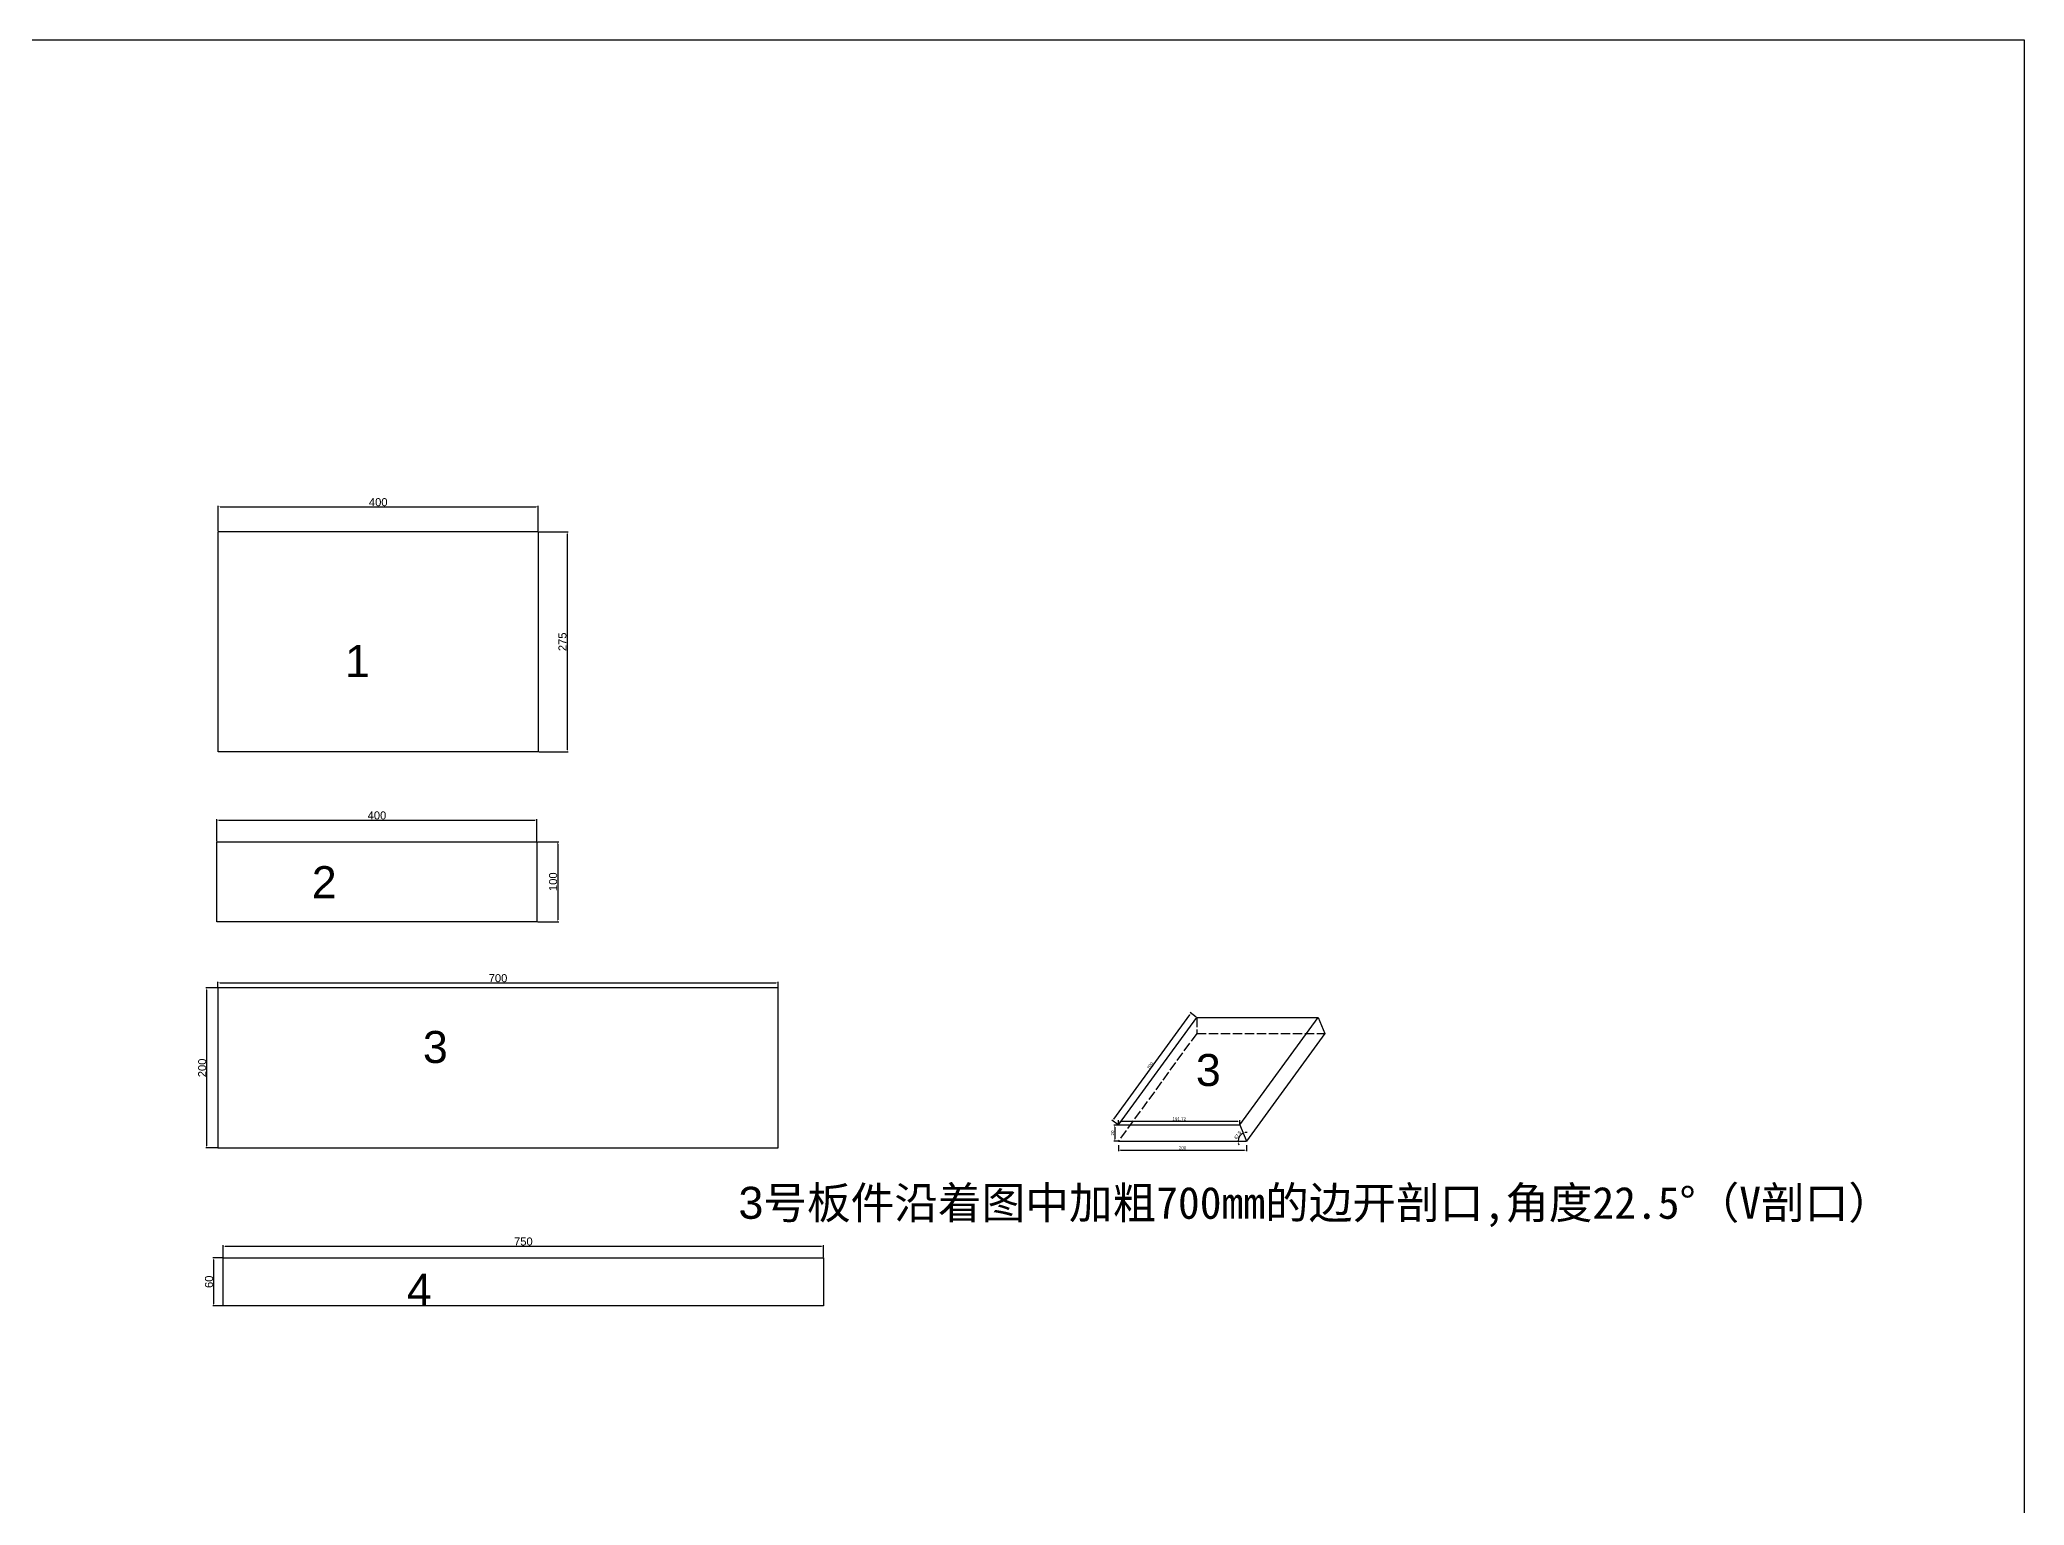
# Model space of a CAD drawing. Header units: millimetres. Extents: x 3071 to 17740, y -10095 to 4997.
# Drawn here: x 6584 to 9064, y -3604 to -1772 of the extents above; entities that cross this region are included whole.
import ezdxf

# ---------------------------------------------------------------- set-up
doc = ezdxf.new("R2010")
doc.units = ezdxf.units.MM
doc.linetypes.add('ACAD_ISO02W100', pattern=[15, 12, -3])
doc.layers.add('尺寸标注', color=6, linetype='Continuous')
doc.layers.add('标号', color=4, linetype='Continuous')
doc.styles.get("Standard").update_dxf_attribs({"font": 'arial.ttf'})
doc.dimstyles.new('ISO-25-JHF', dxfattribs={"dimtxt": 10, "dimasz": 2.5, "dimexe": 1.25, "dimexo": 0.625, "dimtad": 1, "dimtxsty": 'Standard', "dimcen": 2.5, "dimadec": 0, "dimazin": 0, "dimtfac": 1, "dimtmove": 0, "dimatfit": 3, "dimfxl": 1, "dimarcsym": 0})
doc.dimstyles.new('ISO-25-old', dxfattribs={"dimtxt": 4, "dimasz": 2.5, "dimexe": 1.25, "dimexo": 0.625, "dimtad": 1, "dimtxsty": 'Standard', "dimcen": 2.5, "dimadec": 0, "dimazin": 0, "dimtfac": 1, "dimtmove": 0, "dimatfit": 3, "dimfxl": 1, "dimarcsym": 0})

# ---------------------------------------------------------------- blocks, each defined once
blk = doc.blocks.new('*D134')
at = {"layer": 'Defpoints', "color": 0, "transparency": 16777216}
for p in [(7206.9, -2356.1), (6806.9, -2387.4), (7206.9, -2387.4)]:
    blk.add_point(p, dxfattribs=at)
at = {"layer": '尺寸标注', "color": 0, "lineweight": -2, "transparency": 16777216}
for p, q in [((6806.9, -2386.7), (6806.9, -2354.8)), ((6809.4, -2356.1), (7204.4, -2356.1)), ((7206.9, -2386.7), (7206.9, -2354.8))]:
    blk.add_line(p, q, dxfattribs=at)
at = {"layer": '尺寸标注', "color": 0, "transparency": 16777216}
for points in [[(6809.4, -2355.7), (6809.4, -2356.5), (6806.9, -2356.1)], [(7204.4, -2355.7), (7204.4, -2356.5), (7206.9, -2356.1)]]:
    blk.add_solid(points, dxfattribs=at)
at = {"layer": '尺寸标注', "color": 0, "transparency": 16777216, "insert": (7006.9, -2350.4), "char_height": 10, "attachment_point": 5}
blk.add_mtext('400', dxfattribs=at)
blk = doc.blocks.new('*D135')
at = {"layer": 'Defpoints', "color": 0, "transparency": 16777216}
for p in [(7206.9, -2387.4), (7206.9, -2662.4), (7243, -2662.4)]:
    blk.add_point(p, dxfattribs=at)
at = {"layer": '尺寸标注', "color": 0, "lineweight": -2, "transparency": 16777216}
for p, q in [((7207.5, -2387.4), (7244.2, -2387.4)), ((7243, -2389.9), (7243, -2659.9)), ((7207.5, -2662.4), (7244.2, -2662.4))]:
    blk.add_line(p, q, dxfattribs=at)
at = {"layer": '尺寸标注', "color": 0, "transparency": 16777216}
for points in [[(7242.6, -2389.9), (7243.4, -2389.9), (7243, -2387.4)], [(7242.6, -2659.9), (7243.4, -2659.9), (7243, -2662.4)]]:
    blk.add_solid(points, dxfattribs=at)
at = {"layer": '尺寸标注', "color": 0, "transparency": 16777216, "insert": (7237.2, -2524.9), "char_height": 10, "attachment_point": 5, "rotation": 90}
blk.add_mtext('275', dxfattribs=at)
blk = doc.blocks.new('*D136')
at = {"layer": 'Defpoints', "color": 0, "transparency": 16777216}
for p in [(6792.6, -2957.4), (6806.6, -2957.4), (6806.6, -3157.4)]:
    blk.add_point(p, dxfattribs=at)
at = {"layer": '尺寸标注', "color": 0, "lineweight": -2, "transparency": 16777216}
for p, q in [((6806, -2957.4), (6791.4, -2957.4)), ((6792.6, -3154.9), (6792.6, -2959.9)), ((6806, -3157.4), (6791.4, -3157.4))]:
    blk.add_line(p, q, dxfattribs=at)
at = {"layer": '尺寸标注', "color": 0, "transparency": 16777216}
for points in [[(6792.2, -2959.9), (6793, -2959.9), (6792.6, -2957.4)], [(6792.2, -3154.9), (6793, -3154.9), (6792.6, -3157.4)]]:
    blk.add_solid(points, dxfattribs=at)
at = {"layer": '尺寸标注', "color": 0, "transparency": 16777216, "insert": (6786.9, -3057.4), "char_height": 10, "attachment_point": 5, "rotation": 90}
blk.add_mtext('200', dxfattribs=at)
blk = doc.blocks.new('*D137')
at = {"layer": 'Defpoints', "color": 0, "transparency": 16777216}
for p in [(7506.6, -2951), (6806.6, -2957.4), (7506.6, -2957.4)]:
    blk.add_point(p, dxfattribs=at)
at = {"layer": '尺寸标注', "color": 0, "lineweight": -2, "transparency": 16777216}
for p, q in [((6806.6, -2956.8), (6806.6, -2949.8)), ((6809.1, -2951), (7504.1, -2951)), ((7506.6, -2956.8), (7506.6, -2949.8))]:
    blk.add_line(p, q, dxfattribs=at)
at = {"layer": '尺寸标注', "color": 0, "transparency": 16777216}
for points in [[(6809.1, -2950.6), (6809.1, -2951.5), (6806.6, -2951)], [(7504.1, -2950.6), (7504.1, -2951.5), (7506.6, -2951)]]:
    blk.add_solid(points, dxfattribs=at)
at = {"layer": '尺寸标注', "color": 0, "transparency": 16777216, "insert": (7156.6, -2945.3), "char_height": 10, "attachment_point": 5}
blk.add_mtext('700', dxfattribs=at)
blk = doc.blocks.new('*D138')
at = {"layer": 'Defpoints', "color": 0, "transparency": 16777216}
for p in [(6813.3, -3294.7), (7563.3, -3280.2), (7563.3, -3294.7)]:
    blk.add_point(p, dxfattribs=at)
at = {"layer": '尺寸标注', "color": 0, "lineweight": -2, "transparency": 16777216}
for p, q in [((6813.3, -3294), (6813.3, -3278.9)), ((6815.8, -3280.2), (7560.8, -3280.2)), ((7563.3, -3294), (7563.3, -3278.9))]:
    blk.add_line(p, q, dxfattribs=at)
at = {"layer": '尺寸标注', "color": 0, "transparency": 16777216}
for points in [[(6815.8, -3279.7), (6815.8, -3280.6), (6813.3, -3280.2)], [(7560.8, -3279.7), (7560.8, -3280.6), (7563.3, -3280.2)]]:
    blk.add_solid(points, dxfattribs=at)
at = {"layer": '尺寸标注', "color": 0, "transparency": 16777216, "insert": (7188.3, -3274.4), "char_height": 10, "attachment_point": 5}
blk.add_mtext('750', dxfattribs=at)
blk = doc.blocks.new('*D139')
at = {"layer": 'Defpoints', "color": 0, "transparency": 16777216}
for p in [(6813.3, -3294.7), (6801.2, -3354.7), (6813.3, -3354.7)]:
    blk.add_point(p, dxfattribs=at)
at = {"layer": '尺寸标注', "color": 0, "lineweight": -2, "transparency": 16777216}
for p, q in [((6812.6, -3294.7), (6800, -3294.7)), ((6801.2, -3297.2), (6801.2, -3352.2)), ((6812.6, -3354.7), (6800, -3354.7))]:
    blk.add_line(p, q, dxfattribs=at)
at = {"layer": '尺寸标注', "color": 0, "transparency": 16777216}
for points in [[(6800.8, -3297.2), (6801.6, -3297.2), (6801.2, -3294.7)], [(6800.8, -3352.2), (6801.6, -3352.2), (6801.2, -3354.7)]]:
    blk.add_solid(points, dxfattribs=at)
at = {"layer": '尺寸标注', "color": 0, "transparency": 16777216, "insert": (6795.5, -3324.7), "char_height": 10, "attachment_point": 5, "rotation": 90}
blk.add_mtext('60', dxfattribs=at)
blk = doc.blocks.new('*D142')
at = {"layer": 'Defpoints', "color": 0, "transparency": 16777216}
for p in [(7205.3, -2747.7), (6805.3, -2774.7), (7205.3, -2774.7)]:
    blk.add_point(p, dxfattribs=at)
at = {"layer": '尺寸标注', "color": 0, "lineweight": -2, "transparency": 16777216}
for p, q in [((6805.3, -2774.1), (6805.3, -2746.4)), ((6807.8, -2747.7), (7202.8, -2747.7)), ((7205.3, -2774.1), (7205.3, -2746.4))]:
    blk.add_line(p, q, dxfattribs=at)
at = {"layer": '尺寸标注', "color": 0, "transparency": 16777216}
for points in [[(6807.8, -2747.2), (6807.8, -2748.1), (6805.3, -2747.7)], [(7202.8, -2747.2), (7202.8, -2748.1), (7205.3, -2747.7)]]:
    blk.add_solid(points, dxfattribs=at)
at = {"layer": '尺寸标注', "color": 0, "transparency": 16777216, "insert": (7005.3, -2741.9), "char_height": 10, "attachment_point": 5}
blk.add_mtext('400', dxfattribs=at)
blk = doc.blocks.new('*D143')
at = {"layer": 'Defpoints', "color": 0, "transparency": 16777216}
for p in [(7205.3, -2774.7), (7205.3, -2874.7), (7231.3, -2874.7)]:
    blk.add_point(p, dxfattribs=at)
at = {"layer": '尺寸标注', "color": 0, "lineweight": -2, "transparency": 16777216}
for p, q in [((7206, -2774.7), (7232.5, -2774.7)), ((7231.3, -2777.2), (7231.3, -2872.2)), ((7206, -2874.7), (7232.5, -2874.7))]:
    blk.add_line(p, q, dxfattribs=at)
at = {"layer": '尺寸标注', "color": 0, "transparency": 16777216}
for points in [[(7230.8, -2777.2), (7231.7, -2777.2), (7231.3, -2774.7)], [(7230.8, -2872.2), (7231.7, -2872.2), (7231.3, -2874.7)]]:
    blk.add_solid(points, dxfattribs=at)
at = {"layer": '尺寸标注', "color": 0, "transparency": 16777216, "insert": (7225.5, -2824.7), "char_height": 10, "attachment_point": 5, "rotation": 90}
blk.add_mtext('100', dxfattribs=at)
blk = doc.blocks.new('*D211')
at = {"layer": 'Defpoints', "color": 0, "transparency": 16777216}
for p in [(7932.2, -3153.5), (8092.2, -3153.5), (8092.2, -3160.1)]:
    blk.add_point(p, dxfattribs=at)
at = {"layer": '尺寸标注', "color": 0, "lineweight": -2, "transparency": 16777216}
for p, q in [((7932.2, -3154.1), (7932.2, -3161.3)), ((7934.7, -3160.1), (8089.7, -3160.1)), ((8092.2, -3154.1), (8092.2, -3161.3))]:
    blk.add_line(p, q, dxfattribs=at)
at = {"layer": '尺寸标注', "color": 0, "transparency": 16777216}
for points in [[(7934.7, -3159.7), (7934.7, -3160.5), (7932.2, -3160.1)], [(8089.7, -3159.7), (8089.7, -3160.5), (8092.2, -3160.1)]]:
    blk.add_solid(points, dxfattribs=at)
at = {"layer": '尺寸标注', "color": 0, "transparency": 16777216, "insert": (8012.2, -3157.4), "char_height": 4, "attachment_point": 5}
blk.add_mtext('200', dxfattribs=at)
blk = doc.blocks.new('*D213')
at = {"layer": 'Defpoints', "color": 0, "transparency": 16777216}
for p in [(7927.4, -3148.8), (7932.2, -3128.8), (7932.2, -3148.8)]:
    blk.add_point(p, dxfattribs=at)
at = {"layer": '尺寸标注', "color": 0, "lineweight": -2, "transparency": 16777216}
for p, q in [((7931.6, -3128.8), (7926.1, -3128.8)), ((7931.6, -3148.8), (7926.1, -3148.8)), ((7927.4, -3131.3), (7927.4, -3146.3))]:
    blk.add_line(p, q, dxfattribs=at)
at = {"layer": '尺寸标注', "color": 0, "transparency": 16777216}
for points in [[(7927, -3131.3), (7927.8, -3131.3), (7927.4, -3128.8)], [(7927, -3146.3), (7927.8, -3146.3), (7927.4, -3148.8)]]:
    blk.add_solid(points, dxfattribs=at)
at = {"layer": '尺寸标注', "color": 0, "transparency": 16777216, "insert": (7924.7, -3138.8), "char_height": 4, "attachment_point": 5, "rotation": 90}
blk.add_mtext('20', dxfattribs=at)
blk = doc.blocks.new('*D214')
at = {"layer": 'Defpoints', "color": 0, "transparency": 16777216}
for p in [(8022.6, -2989.1), (8029.8, -2994.3), (7932.2, -3128.8)]:
    blk.add_point(p, dxfattribs=at)
at = {"layer": '尺寸标注', "color": 0, "lineweight": -2, "transparency": 16777216}
for p, q in [((7926.5, -3121.5), (8021.2, -2991.1)), ((8029.3, -2993.9), (8021.6, -2988.3)), ((7931.7, -3128.4), (7924, -3122.8))]:
    blk.add_line(p, q, dxfattribs=at)
at = {"layer": '尺寸标注', "color": 0, "transparency": 16777216}
for points in [[(8020.8, -2990.9), (8021.5, -2991.4), (8022.6, -2989.1)], [(7926.2, -3121.3), (7926.8, -3121.8), (7925, -3123.5)]]:
    blk.add_solid(points, dxfattribs=at)
at = {"layer": '尺寸标注', "color": 0, "transparency": 16777216, "insert": (7971.7, -3054.7), "char_height": 4, "attachment_point": 5, "rotation": 54.0168}
blk.add_mtext('700', dxfattribs=at)
blk = doc.blocks.new('*D215')
at = {"layer": 'Defpoints', "color": 0, "transparency": 16777216}
for p in [(7932.2, -3148.8), (8083.9, -3128.8), (8084.7, -3141.2), (8092.2, -3148.8), (8092.2, -3148.8)]:
    blk.add_point(p, dxfattribs=at)
at = {"layer": '尺寸标注', "color": 0, "lineweight": -2, "transparency": 16777216}
for start, end in [(112.5, 180), (85.6085, 99.0543), (193.4457, 206.8915)]:
    blk.add_arc((8092.2, -3148.8), 10.7, start, end, dxfattribs=at)
at = {"layer": '尺寸标注', "color": 0, "transparency": 16777216}
for points in [[(8081.4, -3151.3), (8082.2, -3151.2), (8081.5, -3148.8)], [(8090.6, -3138.6), (8090.4, -3137.8), (8088.1, -3138.9)]]:
    blk.add_solid(points, dxfattribs=at)
at = {"layer": '尺寸标注', "color": 0, "transparency": 16777216, "insert": (8081.1, -3141.3), "char_height": 4, "attachment_point": 5, "rotation": 56.25}
blk.add_mtext('67.5', dxfattribs=at)
blk = doc.blocks.new('*D212')
at = {"layer": 'Defpoints', "color": 0, "transparency": 16777216}
for p in [(8083.9, -3124), (7932.2, -3128.8), (8083.9, -3128.8)]:
    blk.add_point(p, dxfattribs=at)
at = {"layer": '尺寸标注', "color": 0, "lineweight": -2, "transparency": 16777216}
for p, q in [((7932.2, -3128.1), (7932.2, -3122.7)), ((7934.7, -3124), (8081.4, -3124)), ((8083.9, -3128.1), (8083.9, -3122.7))]:
    blk.add_line(p, q, dxfattribs=at)
at = {"layer": '尺寸标注', "color": 0, "transparency": 16777216}
for points in [[(7934.7, -3123.6), (7934.7, -3124.4), (7932.2, -3124)], [(8081.4, -3123.6), (8081.4, -3124.4), (8083.9, -3124)]]:
    blk.add_solid(points, dxfattribs=at)
at = {"layer": '尺寸标注', "color": 0, "transparency": 16777216, "insert": (8008.1, -3121.3), "char_height": 4, "attachment_point": 5}
blk.add_mtext('191.72', dxfattribs=at)

msp = doc.modelspace()

# ---------------------------------------------------------------- linework, layer by layer
for p, q in [((6806.923, -2662.371), (6806.923, -2387.371)), ((7206.923, -2387.371), (6806.923, -2387.371)), ((7206.923, -2387.371), (7206.923, -2662.371)), ((7206.923, -2662.371), (6806.923, -2662.371)), ((6805.348, -2874.694), (6805.348, -2774.694)), ((6805.348, -2774.694), (7205.348, -2774.694)), ((7205.348, -2774.694), (7205.348, -2874.694)), ((7205.348, -2874.694), (6805.348, -2874.694)), ((6806.624, -2957.397), (6806.624, -3157.397)), ((7506.624, -2957.397), (6806.624, -2957.397)), ((7506.624, -3157.397), (7506.624, -2957.397)), ((7932.211, -3128.751), (8029.833, -2994.304)), ((8029.833, -2994.304), (8181.548, -2994.304)), ((8083.927, -3128.751), (8181.548, -2994.304)), ((8181.548, -2994.304), (8189.833, -3014.304)), ((8189.833, -3014.304), (8092.211, -3148.751)), ((7932.211, -3128.751), (8083.927, -3128.751)), ((7932.211, -3148.751), (8092.211, -3148.751)), ((8083.927, -3128.751), (8092.211, -3148.751)), ((6813.274, -3294.658), (7563.274, -3294.658)), ((6813.274, -3354.658), (6813.274, -3294.658)), ((7563.274, -3294.658), (7563.274, -3354.658)), ((7563.274, -3354.658), (6813.274, -3354.658))]:
    msp.add_line(p, q)
at = {"linetype": 'ACAD_ISO02W100'}
for p, q in [((8029.833, -2994.304), (8029.833, -3014.304)), ((8029.833, -3014.304), (7932.211, -3148.751)), ((8029.833, -3014.304), (8189.833, -3014.304))]:
    msp.add_line(p, q, dxfattribs=at)
at = {"lineweight": 30}
msp.add_line((6806.624, -3157.397), (7506.624, -3157.397), dxfattribs=at)
at = {"layer": '尺寸标注'}
msp.add_lwpolyline([(3301.617, -1772.37), (9064.231, -1772.37), (9064.231, -5435.724), (3301.617, -5435.724)], close=True, dxfattribs=at)

# ---------------------------------------------------------------- texts
at = {"layer": '标号', "char_height": 40, "attachment_point": 7}
for s, width, heights, insert in [('1 ', 70.10425, [0], (6965.408, -2568.993)), ('2 ', 70.10425, [0], (6923.894, -2845.273)), ('3 ', 70.10425, [0], (7062.777, -3051.783)), ('3 ', 70.10425, [0], (8028.876, -3080.583)), ('3{\\fSimSun|b0|i0|c134|p2;号板件沿着图中加粗700mm的边开剖口,角度22.5°（V剖口）}', 1605.41615, [52.667], (7457.154, -3256.325)), ('4 ', 70.10425, [0], (7042.665, -3354.658))]:
    msp.add_mtext_dynamic_manual_height_columns(s, width=width, gutter_width=12.5, heights=heights, dxfattribs=dict(at, insert=insert))

# ---------------------------------------------------------------- dimensions: what is measured, and where the dimension line sits
at = {"layer": '尺寸标注'}
for p1, p2, distance, picture, middle in [((6806.923, -2387.371), (7206.923, -2387.371), 31.285, '*D134', (7006.923, -2350.356)), ((7206.923, -2387.371), (7206.923, -2662.371), 36.055, '*D135', (7237.248, -2524.871)), ((6805.348, -2774.694), (7205.348, -2774.694), 27.036, '*D142', (7005.348, -2741.927)), ((7205.348, -2774.694), (7205.348, -2874.694), 25.917, '*D143', (7225.535, -2824.694)), ((6806.624, -2957.397), (7506.624, -2957.397), 6.363, '*D137', (7156.624, -2945.303)), ((6806.624, -3157.397), (6806.624, -2957.397), 14.009, '*D136', (6786.884, -3057.397)), ((6813.274, -3294.658), (7563.274, -3294.658), 14.502, '*D138', (7188.274, -3274.425)), ((6813.274, -3294.658), (6813.274, -3354.658), -12.047, '*D139', (6795.497, -3324.658))]:
    dim = msp.add_aligned_dim(p1=p1, p2=p2, distance=distance, dimstyle='ISO-25-JHF', dxfattribs=at)
    dim.commit()
    dim.dimension.update_dxf_attribs({"geometry": picture, "text_midpoint": middle})
for p1, p2, distance, text, picture, middle in [((7932.211, -3128.751), (8029.833, -2994.304), 8.887, '700', '*D214', (7971.673, -3054.739)), ((7932.211, -3128.751), (8083.927, -3128.751), 4.769, '191.72', '*D212', (8008.069, -3121.315)), ((7932.211, -3153.52), (8092.211, -3153.52), -6.578, '200', '*D211', (8012.211, -3157.431))]:
    dim = msp.add_aligned_dim(p1=p1, p2=p2, distance=distance, text=text, dimstyle='ISO-25-old', dxfattribs=at)
    dim.commit()
    dim.dimension.update_dxf_attribs({"geometry": picture, "text_midpoint": middle})
dim = msp.add_linear_dim(base=(7927.377, -3148.751), p1=(7932.211, -3128.751), p2=(7932.211, -3148.751), angle=90, dimstyle='ISO-25-old', dxfattribs=at)
dim.commit()
dim.dimension.update_dxf_attribs({"geometry": '*D213', "text_midpoint": (7924.71, -3138.751)})
dim = msp.add_angular_dim_2l(base=(8084.661, -3141.201), line1=((7932.211, -3148.751), (8092.211, -3148.751)), line2=((8083.927, -3128.751), (8092.211, -3148.751)), text='67.5', dimstyle='ISO-25-old', dxfattribs=at)
dim.commit()
dim.dimension.update_dxf_attribs({"geometry": '*D215', "text_midpoint": (8083.333, -3142.819), "dimtype": 162})

doc.saveas('drawing.dxf')
